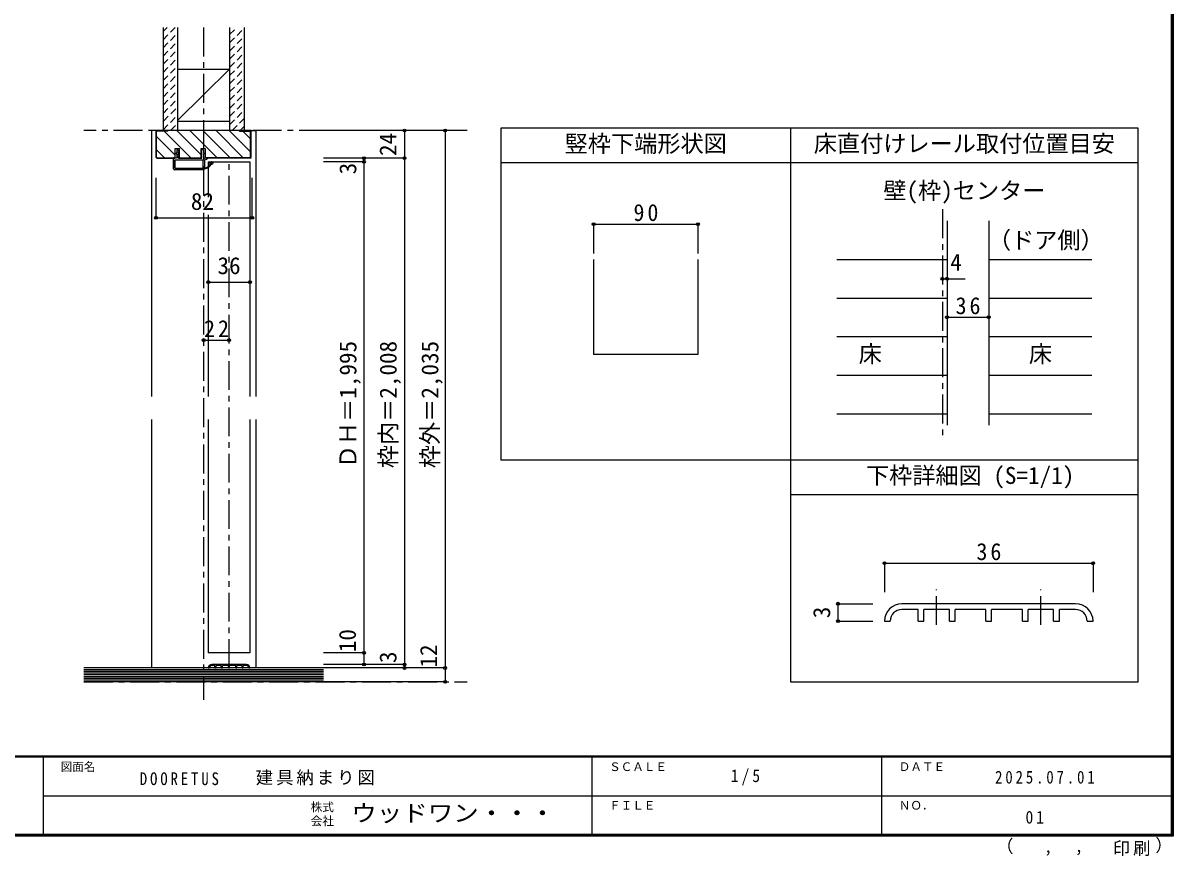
# Model space of a CAD drawing. Units: millimetres at full size, sheet at 1:5, with parts at other scales. Extents: x -973 to 977, y -718 to 696.
# Drawn here: x -16 to 977, y -718 to 1 of the extents above; entities that cross this region are included whole.
import ezdxf
from ezdxf.enums import TextEntityAlignment as Align

# ---------------------------------------------------------------- set-up
doc = ezdxf.new("R2010")
doc.units = ezdxf.units.MM
doc.header["$LTSCALE"] = 5
doc.header["$PDMODE"] = 32
doc.header["$PDSIZE"] = 2.5
doc.linetypes.add('CHAIN1', pattern=[8, 5, -1, 1, -1])
doc.linetypes.add('DASHED1', pattern=[1.8, 1.2, -0.6])
for name, color, linetype in [('0-0_補助線', 7, 'Continuous'), ('0-1_通り芯', 4, 'CHAIN1'), ('0-3_仕上げ', 7, 'Continuous'), ('0-4_枠', 3, 'Continuous'), ('0-6_扉', 6, 'Continuous'), ('0-7_金物', 7, 'Continuous'), ('0-A_文字', 7, 'Continuous'), ('0-B_寸法', 7, 'Continuous'), ('0-C_ハッチ', 4, 'DASHED1'), ('7-1_通り芯', 4, 'CHAIN1'), ('7-7_金物', 7, 'Continuous'), ('7-B_寸法', 7, 'Continuous'), ('F-0_補助線', 7, 'Continuous'), ('F-1_枠', 6, 'Continuous'), ('F-A_文字', 7, 'Continuous')]:
    doc.layers.add(name, color=color, linetype=linetype)
doc.styles.add('ＭＳ ゴシック', font='')
doc.styles.get('ＭＳ ゴシック').set_extended_font_data('MS Gothic')

# ---------------------------------------------------------------- blocks, each defined once
blk = doc.blocks.new('2')
at = {"layer": '0-0_補助線'}
for p, q in [((-9.846, -9.622), (-9.846, 15.078)), ((-8.846, 16.078), (0.354, 16.078)), ((-8.846, 15.878), (0.637, 15.878)), ((-8.446, 14.378), (-8.446, -8.922)), ((-8.146, 14.678), (-1.546, 14.678)), ((-1.246, 14.378), (-1.246, -8.922)), ((0.154, 11.653), (2.154, 11.653)), ((0.154, 11.653), (0.154, -8.497)), ((2.154, 10.953), (2.154, 11.653)), ((3.154, 11.653), (2.512, 10.83)), ((3.154, 11.653), (6.154, 11.653)), ((4.154, 13.753), (4.154, 13.053)), ((5.154, 13.053), (4.512, 13.876)), ((7.154, 13.053), (5.154, 13.053)), ((6.154, 10.953), (6.154, 11.653)), ((7.558, 12.258), (6.516, 10.835)), ((-1.546, -9.222), (-8.146, -9.222)), ((0.154, -8.497), (2.154, -8.497)), ((4.154, -9.897), (0.154, -9.897)), ((0.154, -9.897), (0.154, -10.622)), ((2.154, -7.797), (2.154, -8.497)), ((3.154, -8.497), (2.512, -7.674)), ((3.154, -8.497), (6.154, -8.497)), ((4.154, -10.597), (4.154, -9.897)), ((5.154, -9.897), (4.512, -10.72)), ((7.154, -9.897), (5.154, -9.897)), ((6.154, -7.797), (6.154, -8.497)), ((7.558, -9.101), (6.516, -7.679)), ((-1.48, -10.622), (-8.846, -10.622)), ((-1.189, -10.85), (-0.732, -12.694)), ((0.354, -12.922), (-0.441, -12.922)), ((0.154, -10.622), (0.645, -12.548))]:
    blk.add_line(p, q, dxfattribs=at)
for points in [[(-9.646, 15.078), (-9.646, -9.622), (-9.846, -9.622)], [(4.154, 13.053), (0.154, 13.053), (0.649, 15.723)]]:
    blk.add_lwpolyline(points, dxfattribs=at)
for centre, radius, start, end in [((-8.846, 15.078), 1, 90, 180), ((-8.846, 15.078), 0.8, 90, 180), ((-8.146, 14.378), 0.3, 90, 180), ((-1.546, 14.378), 0.3, 0, 90), ((0.354, 15.778), 0.3, 349.49875, 90), ((2.354, 10.953), 0.2, 180, 322.03043), ((4.354, 13.753), 0.2, 37.96957, 180), ((6.354, 10.953), 0.2, 180, 323.78053), ((7.154, 12.553), 0.5, 323.78053, 90), ((-8.846, -9.622), 1, 180, 270), ((-8.146, -8.922), 0.3, 180, 270), ((-1.546, -8.922), 0.3, 270, 0), ((2.354, -7.797), 0.2, 37.96957, 180), ((6.354, -7.797), 0.2, 36.21947, 180), ((7.154, -9.397), 0.5, 270, 36.21947), ((-2.846, -10.72), 6, 179.06153, 259.29815), ((-2.846, -10.72), 5.3, 178.93757, 259.29815), ((-3.896, -16.272), 0.35, 259.29815, 79.29815), ((-1.48, -10.922), 0.3, 13.9282, 90), ((-0.441, -12.622), 0.3, 193.9282, 270), ((0.354, -12.622), 0.3, 270, 14.29438), ((4.354, -10.597), 0.2, 180, 322.03043)]:
    blk.add_arc(centre, radius, start, end, dxfattribs=at)
blk.add_point((-3.896, -16.622), dxfattribs=at)

msp = doc.modelspace()

# ---------------------------------------------------------------- linework, layer by layer
at = {"layer": '0-1_通り芯'}
for p, q in [((140.01, -2.5), (140.01, -583.114)), ((367.367, -91.5), (36.653, -91.5)), ((162.01, -555.5), (162.01, -115.5)), ((777.615, -159.5), (777.615, -356.007)), ((36.653, -567.5), (367.367, -567.5))]:
    msp.add_line(p, q, dxfattribs=at)
at = {"layer": '0-3_仕上げ', "color": 2}
for p, q in [((105.01, -2.5), (105.01, -91.5)), ((117.51, -2.5), (117.51, -91.5)), ((162.51, -2.5), (162.51, -91.5)), ((175.01, -2.5), (175.01, -91.5)), ((243.367, -555.5), (36.653, -555.5)), ((243.367, -567.5), (36.653, -567.5))]:
    msp.add_line(p, q, dxfattribs=at)
at = {"layer": '0-3_仕上げ', "color": 3}
for p, q in [((117.51, -38.5), (162.51, -38.5)), ((117.51, -83.5), (162.51, -83.5))]:
    msp.add_line(p, q, dxfattribs=at)
at = {"layer": '0-3_仕上げ'}
for p, q in [((117.51, -82.928), (162.51, -38.5)), ((243.367, -557), (36.653, -557)), ((243.367, -558.5), (36.653, -558.5)), ((243.367, -560), (36.653, -560)), ((243.367, -561.5), (36.653, -561.5)), ((243.367, -563), (36.653, -563)), ((243.367, -564.5), (36.653, -564.5)), ((243.367, -566), (36.653, -566))]:
    msp.add_line(p, q, dxfattribs=at)
at = {"layer": '0-3_仕上げ', "color": 4}
for p, q in [((686.639, -202.801), (781.615, -202.801)), ((817.615, -202.801), (906.639, -202.801)), ((686.639, -236.103), (781.615, -236.103)), ((817.615, -236.103), (906.639, -236.103)), ((686.639, -269.404), (781.615, -269.404)), ((817.615, -269.404), (906.639, -269.404)), ((686.639, -302.706), (781.615, -302.706)), ((817.615, -302.706), (906.639, -302.706)), ((686.639, -336.007), (781.615, -336.007)), ((817.615, -336.007), (906.639, -336.007))]:
    msp.add_line(p, q, dxfattribs=at)
at = {"layer": '0-4_枠', "color": 4}
for p, q in [((99.01, -91.5), (95.01, -91.5)), ((95.01, -91.5), (95.01, -321)), ((181.01, -91.5), (185.01, -91.5)), ((185.01, -91.5), (185.01, -321)), ((476.639, -172.375), (566.639, -172.375)), ((476.639, -172.375), (476.639, -197.635)), ((566.639, -172.375), (566.639, -197.635)), ((95.01, -341), (95.01, -555.5)), ((185.01, -341), (185.01, -555.5))]:
    msp.add_line(p, q, dxfattribs=at)
at = {"layer": '0-4_枠'}
for p, q in [((181.01, -91.5), (99.01, -91.5)), ((99.51, -114.586), (99.51, -92)), ((109.01, -92), (99.51, -92)), ((109.01, -92), (109.01, -91.5)), ((171.01, -92), (171.01, -91.5)), ((171.01, -92), (180.51, -92)), ((180.51, -114.586), (180.51, -92)), ((396.639, -89.5), (396.639, -376.007)), ((646.639, -89.5), (396.639, -89.5)), ((646.639, -89.5), (646.639, -376.007)), ((115.51, -107), (119.21, -107)), ((115.51, -115.5), (115.51, -107)), ((119.21, -115.5), (119.21, -107)), ((137.81, -115.5), (137.81, -107)), ((99.925, -115), (99.51, -114.586)), ((99.717, -115.5), (115.51, -115.5)), ((99.925, -115), (115.51, -115)), ((119.21, -115), (137.81, -115)), ((119.21, -115.5), (137.81, -115.5)), ((180.096, -115), (141.51, -115)), ((180.303, -115.5), (141.51, -115.5)), ((180.096, -115), (180.51, -114.586)), ((646.639, -119.5), (396.639, -119.5)), ((781.615, -169.5), (781.615, -346.007)), ((817.615, -169.5), (817.615, -346.007)), ((476.639, -202.801), (476.639, -284.925)), ((566.639, -202.801), (566.639, -284.925)), ((566.639, -284.925), (476.639, -284.925)), ((646.639, -376.007), (396.639, -376.007))]:
    msp.add_line(p, q, dxfattribs=at)
for points in [[(99.717, -115.5), (99.01, -114.793), (99.01, -91.5)], [(180.303, -115.5), (181.01, -114.793), (181.01, -91.5)], [(137.81, -107), (141.51, -107), (141.51, -115.5)]]:
    msp.add_lwpolyline(points, dxfattribs=at)
at = {"layer": '0-4_枠', "color": 7}
for p in [(476.639, -172.375), (566.639, -172.375)]:
    msp.add_point(p, dxfattribs=at)
at = {"layer": '0-6_扉'}
for p, q in [((144.01, -118.5), (144.01, -149.19)), ((144.01, -118.5), (180.01, -118.5)), ((180.01, -118.5), (180.01, -321)), ((144.01, -164.422), (144.01, -321)), ((144.01, -341), (144.01, -542.5)), ((180.01, -341), (180.01, -542.5)), ((180.01, -542.5), (144.01, -542.5))]:
    msp.add_line(p, q, dxfattribs=at)
at = {"layer": '0-7_金物'}
for p, q in [((144.01, -555.5), (145.01, -555.5)), ((177.01, -552.5), (147.01, -552.5)), ((149.81, -553.5), (147.01, -553.5)), ((149.81, -555.5), (149.81, -553.5)), ((149.81, -555.5), (150.81, -555.5)), ((150.81, -555.5), (150.81, -553.5)), ((155.21, -553.5), (150.81, -553.5)), ((155.21, -555.5), (155.21, -553.5)), ((155.21, -555.5), (156.21, -555.5)), ((156.21, -555.5), (156.21, -553.5)), ((161.51, -553.5), (156.21, -553.5)), ((161.51, -555.5), (161.51, -553.5)), ((161.51, -555.5), (162.51, -555.5)), ((162.51, -555.5), (162.51, -553.5)), ((167.81, -553.5), (162.51, -553.5)), ((167.81, -555.5), (167.81, -553.5)), ((167.81, -555.5), (168.81, -555.5)), ((168.81, -555.5), (168.81, -553.5)), ((173.21, -553.5), (168.81, -553.5)), ((173.21, -555.5), (173.21, -553.5)), ((173.21, -555.5), (174.21, -555.5)), ((174.21, -555.5), (174.21, -553.5)), ((177.01, -553.5), (174.21, -553.5)), ((179.01, -555.5), (180.01, -555.5))]:
    msp.add_line(p, q, dxfattribs=at)
for centre, radius, start, end in [((147.01, -555.5), 3, 90, 180), ((147.01, -555.5), 2, 90, 180), ((177.01, -555.5), 3, 0, 90), ((177.01, -555.5), 2, 0, 90)]:
    msp.add_arc(centre, radius, start, end, dxfattribs=at)
at = {"layer": '0-A_文字', "color": 3}
for p, q in [((646.639, -89.5), (646.639, -567.5)), ((946.639, -89.5), (646.639, -89.5)), ((946.639, -119.5), (646.639, -119.5)), ((946.639, -376.007), (646.639, -376.007)), ((946.639, -406.007), (646.639, -406.007))]:
    msp.add_line(p, q, dxfattribs=at)
msp.add_lwpolyline([(646.639, -567.5), (946.639, -567.5), (946.639, -89.5)], dxfattribs=at)
at = {"layer": '0-B_寸法', "color": 4}
for p, q in [((348.367, -91.5), (243.367, -91.5)), ((313.367, -91.5), (313.367, -555.5)), ((348.367, -91.5), (348.367, -567.5)), ((313.367, -115.5), (243.367, -115.5)), ((278.367, -118.5), (243.367, -118.5)), ((278.367, -115.5), (278.367, -552.5)), ((99.01, -166.922), (99.01, -132.4)), ((182.01, -166.922), (182.01, -132.4)), ((99.01, -166.922), (182.01, -166.922)), ((144.01, -222.382), (180.01, -222.382)), ((777.615, -219.452), (797.414, -219.452)), ((781.615, -252.753), (817.615, -252.753)), ((140.01, -272.382), (162.01, -272.382)), ((278.367, -542.5), (243.367, -542.5)), ((313.367, -552.5), (243.367, -552.5)), ((348.367, -555.5), (243.367, -555.5)), ((348.367, -567.5), (243.367, -567.5))]:
    msp.add_line(p, q, dxfattribs=at)
at = {"layer": '0-B_寸法'}
for p in [(313.367, -91.5), (348.367, -91.5), (278.367, -115.5), (278.367, -118.5), (313.367, -115.5), (99.01, -166.922), (182.01, -166.922), (777.615, -219.452), (781.615, -219.452), (144.01, -222.382), (180.01, -222.382), (781.615, -252.753), (817.615, -252.753), (140.01, -272.382), (162.01, -272.382), (278.367, -542.5), (278.367, -552.5), (313.367, -552.5), (313.367, -555.5), (348.367, -555.5), (348.367, -567.5)]:
    msp.add_point(p, dxfattribs=at)
at = {"layer": '0-C_ハッチ'}
for p, q in [((105.01, -6.04), (108.55, -2.5)), ((105.01, -13.111), (115.621, -2.5)), ((105.01, -20.182), (117.51, -7.682)), ((162.51, -8.748), (168.758, -2.5)), ((162.51, -15.819), (175.01, -3.319)), ((105.01, -27.253), (117.51, -14.753)), ((162.51, -22.89), (175.01, -10.39)), ((162.51, -29.961), (175.01, -17.461)), ((105.01, -34.324), (117.51, -21.824)), ((105.01, -41.395), (117.51, -28.895)), ((162.51, -37.032), (175.01, -24.532)), ((105.01, -48.466), (117.51, -35.966)), ((162.51, -44.103), (175.01, -31.603)), ((162.51, -51.174), (175.01, -38.674)), ((105.01, -55.537), (117.51, -43.037)), ((162.51, -58.246), (175.01, -45.746)), ((105.01, -62.608), (117.51, -50.108)), ((105.01, -69.679), (117.51, -57.179)), ((162.51, -65.317), (175.01, -52.817)), ((105.01, -76.751), (117.51, -64.251)), ((162.51, -72.388), (175.01, -59.888)), ((162.51, -79.459), (175.01, -66.959)), ((105.01, -90.893), (117.51, -78.393)), ((105.332, -83.5), (117.51, -71.322)), ((162.51, -86.53), (175.01, -74.03)), ((111.474, -91.5), (117.51, -85.464)), ((164.611, -91.5), (175.01, -81.101)), ((171.682, -91.5), (175.01, -88.172))]:
    msp.add_line(p, q, dxfattribs=at)
at = {"layer": '0-C_ハッチ', "linetype": 'Continuous'}
for p, q in [((99.51, -96.784), (115.51, -112.784)), ((106.04, -92), (129.04, -115)), ((116.853, -91.5), (137.81, -112.457)), ((128.168, -91.5), (151.667, -115)), ((139.481, -91.5), (162.981, -115)), ((150.795, -91.5), (174.295, -115)), ((162.108, -91.5), (180.51, -109.902)), ((173.922, -92), (180.51, -98.588)), ((99.51, -108.098), (106.412, -115))]:
    msp.add_line(p, q, dxfattribs=at)
at = {"layer": '7-1_通り芯'}
for p, q in [((772.63, -518.365), (772.63, -487.834)), ((862.63, -518.365), (862.63, -487.834))]:
    msp.add_line(p, q, dxfattribs=at)
at = {"layer": '7-7_金物'}
for p, q in [((892.63, -500.065), (742.63, -500.065)), ((756.63, -505.065), (742.63, -505.065)), ((756.63, -515.065), (756.63, -505.065)), ((761.63, -515.065), (761.63, -505.065)), ((783.63, -505.065), (761.63, -505.065)), ((783.63, -515.065), (783.63, -505.065)), ((788.63, -515.065), (788.63, -505.065)), ((815.13, -505.065), (788.63, -505.065)), ((815.13, -515.065), (815.13, -505.065)), ((820.13, -515.065), (820.13, -505.065)), ((846.63, -505.065), (820.13, -505.065)), ((846.63, -515.065), (846.63, -505.065)), ((851.63, -515.065), (851.63, -505.065)), ((873.63, -505.065), (851.63, -505.065)), ((873.63, -515.065), (873.63, -505.065)), ((878.63, -515.065), (878.63, -505.065)), ((892.63, -505.065), (878.63, -505.065)), ((727.63, -515.065), (732.63, -515.065)), ((756.63, -515.065), (761.63, -515.065)), ((783.63, -515.065), (788.63, -515.065)), ((815.13, -515.065), (820.13, -515.065)), ((846.63, -515.065), (851.63, -515.065)), ((873.63, -515.065), (878.63, -515.065)), ((902.63, -515.065), (907.63, -515.065))]:
    msp.add_line(p, q, dxfattribs=at)
for centre, radius, start, end in [((742.63, -515.065), 15, 90, 180), ((742.63, -515.065), 10, 90, 180), ((892.63, -515.065), 15, 0, 90), ((892.63, -515.065), 10, 0, 90)]:
    msp.add_arc(centre, radius, start, end, dxfattribs=at)
at = {"layer": '7-B_寸法', "color": 4}
for p, q in [((727.63, -465.065), (907.63, -465.065)), ((727.63, -465.065), (727.63, -490.065)), ((907.63, -465.065), (907.63, -490.065)), ((687.63, -515.065), (687.63, -500.065)), ((687.63, -500.065), (717.63, -500.065)), ((687.63, -515.065), (717.63, -515.065))]:
    msp.add_line(p, q, dxfattribs=at)
at = {"layer": '7-B_寸法'}
for p in [(727.63, -465.065), (907.63, -465.065), (687.63, -500.065), (687.63, -515.065)]:
    msp.add_point(p, dxfattribs=at)
at = {"layer": 'F-1_枠'}
for p, q in [((974.986, 695.833), (974.986, -700.833)), ((975.82, 695.833), (975.82, -700.833)), ((976.653, 695.833), (976.653, -700.833)), ((976.653, -631.667), (-973.347, -631.667)), ((976.653, -632.5), (-973.347, -632.5)), ((1.653, -632.5), (1.653, -699.167)), ((474.986, -632.5), (474.986, -699.167)), ((724.986, -632.5), (724.986, -699.167)), ((1.653, -665.833), (974.986, -665.834)), ((976.653, -699.167), (-973.347, -699.167)), ((976.653, -700), (-973.347, -700)), ((976.653, -700.833), (-973.347, -700.833))]:
    msp.add_line(p, q, dxfattribs=at)

# ---------------------------------------------------------------- block references
at = {"layer": '0-0_補助線', "rotation": 90}
msp.add_blockref('2', (130.088, -115.654), dxfattribs=at)

# ---------------------------------------------------------------- texts
at = {"layer": '0-4_枠', "color": 7, "style": 'ＭＳ ゴシック'}
msp.add_text('竪枠下端形状図', height=14.66, dxfattribs=at).set_placement((451.639, -114.5), align=Align.BOTTOM_LEFT)
at = {"layer": '0-4_枠', "color": 7, "insert": (511.014, -169.875), "char_height": 14.66, "attachment_point": 7, "style": 'ＭＳ ゴシック'}
msp.add_mtext('\\T1.27;\\W0.95;90', dxfattribs=at)
at = {"layer": '0-A_文字', "style": 'ＭＳ ゴシック'}
for s, p in [('床直付けレール取付位置目安', (666.639, -114.5)), ('壁(枠)センター', (726.639, -155.091)), ('（ドア側）', (816.926, -197.835)), ('床', (705.389, -296.055)), ('床', (852.268, -296.055)), ('下枠詳細図 (S=1/1)', (711.639, -401.007))]:
    msp.add_text(s, height=14.66, dxfattribs=at).set_placement(p, align=Align.BOTTOM_LEFT)
at = {"layer": '0-B_寸法', "style": 'ＭＳ ゴシック'}
for s, p in [('24', (310.867, -113.5)), ('3', (276.204, -129.385)), ('ＤＨ＝1,995', (276.33, -383)), ('枠内＝2,008', (311.01, -383)), ('枠外＝2,035', (347.024, -383)), ('10', (275.867, -541.875)), ('3', (310.867, -551.25)), ('12', (345.867, -555.112))]:
    msp.add_text(s, height=14.66, rotation=90, dxfattribs=at).set_placement(p, align=Align.BOTTOM_LEFT)
for s, p in [('82', (129.01, -164.422)), ('4', (784.385, -216.952)), ('36', (152.01, -219.882))]:
    msp.add_text(s, height=14.66, dxfattribs=at).set_placement(p, align=Align.BOTTOM_LEFT)
at = {"layer": '0-B_寸法', "char_height": 14.66, "attachment_point": 7, "style": 'ＭＳ ゴシック'}
for s, insert in [('\\T1.27;\\W0.95;36', (788.99, -250.253)), ('\\T1.27;\\W0.95;22', (140.385, -269.882))]:
    msp.add_mtext(s, dxfattribs=dict(at, insert=insert))
at = {"layer": '7-B_寸法', "style": 'ＭＳ ゴシック'}
msp.add_text('3', height=14.66, rotation=90, dxfattribs=at).set_placement((685.13, -512.565), align=Align.BOTTOM_LEFT)
at = {"layer": '7-B_寸法', "insert": (807.005, -462.565), "char_height": 14.66, "attachment_point": 7, "style": 'ＭＳ ゴシック'}
msp.add_mtext('\\T1.27;\\W0.95;36', dxfattribs=at)
at = {"layer": 'F-0_補助線', "char_height": 11, "attachment_point": 7, "style": 'ＭＳ ゴシック'}
for s, insert in [('\\T1.17;建具納まり図', (185.035, -656.798)), ('\\T1.39;\\W0.85;DOORETUS', (84.986, -656.798))]:
    msp.add_mtext(s, dxfattribs=dict(at, insert=insert))
at = {"layer": 'F-A_文字', "style": 'ＭＳ ゴシック'}
for s, height, p in [('図面名', 7.331, (16.653, -646.667)), ('ＳＣＡＬＥ', 7.331, (489.986, -646.667)), ('ＤＡＴＥ', 7.331, (739.986, -646.667)), ('株式', 7.331, (232.486, -681.5)), ('ＦＩＬＥ', 7.331, (489.986, -680)), ('ＮＯ．', 7.331, (739.986, -680.001)), ('会社', 7.331, (232.486, -693.5)), ('（', 11, (823.992, -718.052)), ('）', 11, (961.387, -717.355)), (',', 11, (865.199, -718.052)), (',', 11, (891.686, -717.588))]:
    msp.add_text(s, height=height, dxfattribs=at).set_placement(p, align=Align.BOTTOM_LEFT)
at = {"layer": 'F-A_文字', "style": 'ＭＳ ゴシック', "width": 1.1}
msp.add_text('ウッドワン・・・', height=14.66, dxfattribs=at).set_placement((267.486, -692.5), align=Align.BOTTOM_LEFT)
at = {"layer": 'F-A_文字', "char_height": 11, "attachment_point": 7, "style": 'ＭＳ ゴシック'}
for s, insert in [('\\T1.38;\\W0.9;1/5', (594.986, -656.667)), ('\\T1.39;\\W0.85;2025.07.01', (823.111, -655.417)), ('\\T1.36;\\W0.9;01', (849.361, -690.001)), ('\\T1.17;印刷', (924.678, -717.82))]:
    msp.add_mtext(s, dxfattribs=dict(at, insert=insert))

doc.saveas('drawing.dxf')
